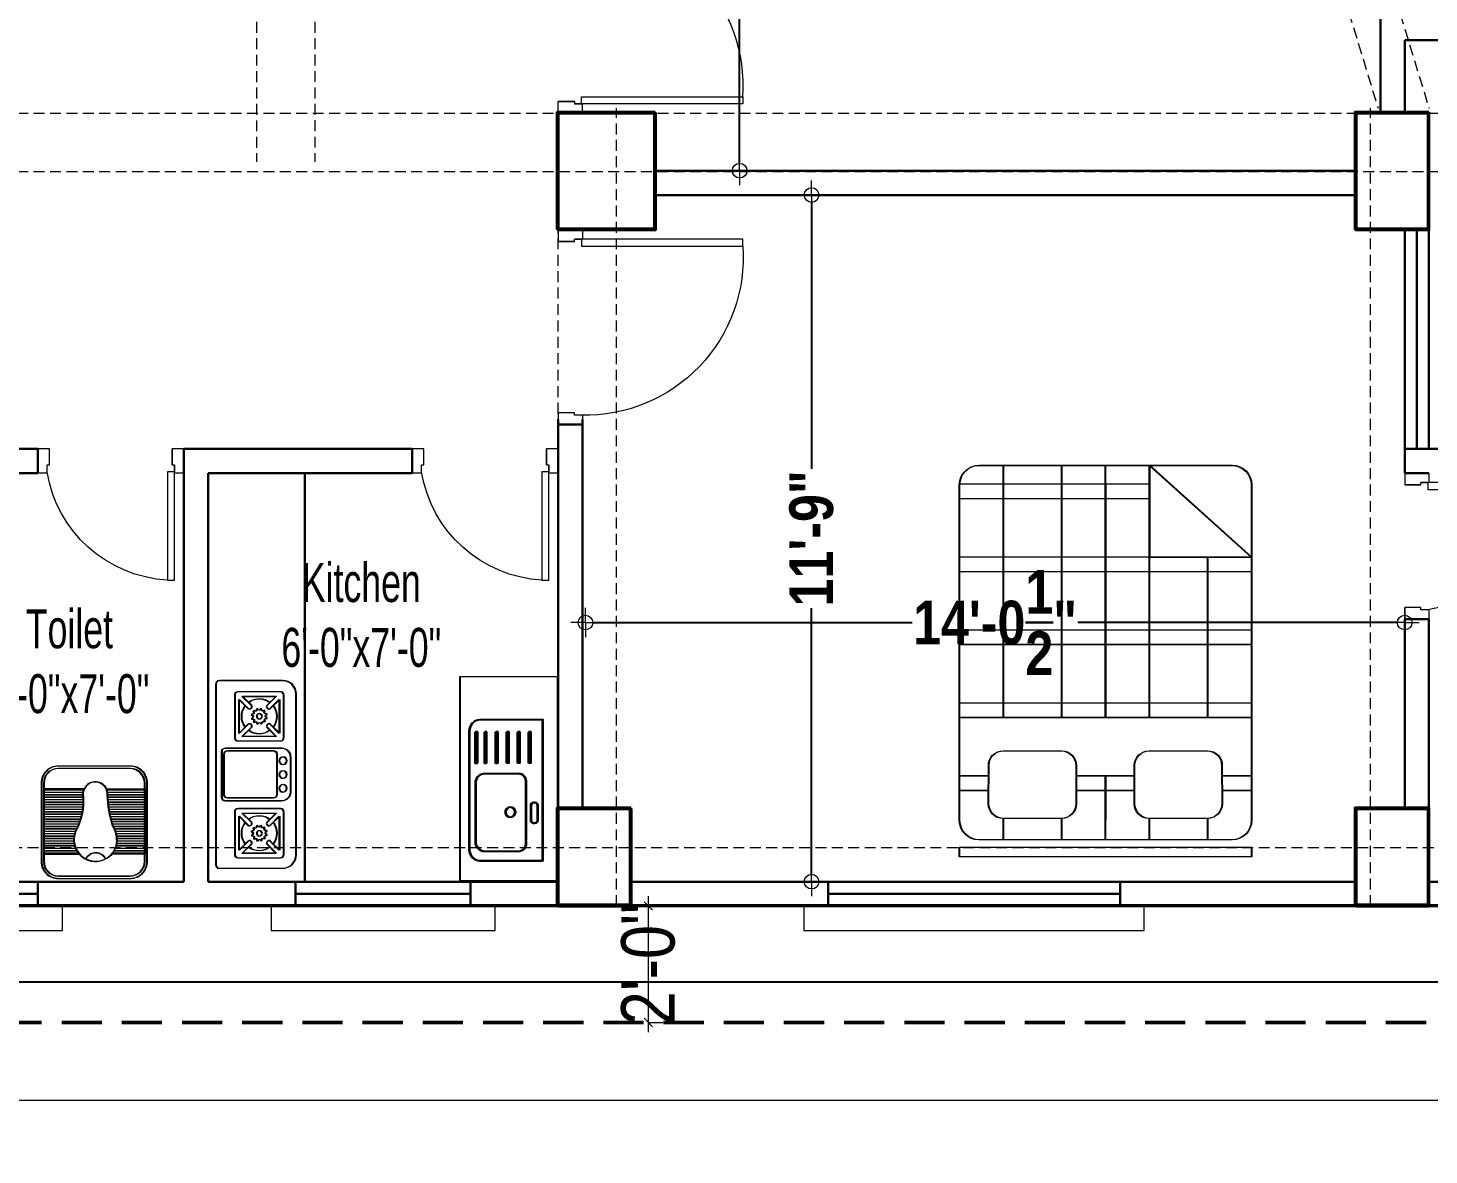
# Model space of a CAD drawing. Header units: inches. Extents: x 64086 to 138972, y -13497 to 16809.
# Drawn here: x 69201.4 to 69489.4, y -4752.9 to -4521.2 of the extents above; entities that cross this region are included whole.
import ezdxf

# ---------------------------------------------------------------- set-up
doc = ezdxf.new("R2010")
doc.units = ezdxf.units.IN
doc.header["$LTSCALE"] = 0.5
doc.header["$MEASUREMENT"] = 0
doc.header["$PDMODE"] = 2
doc.linetypes.add('DASHED', pattern=[0.75, 0.5, -0.25])
doc.layers.get('0').update_dxf_attribs({"lineweight": 13})
for name, color, linetype, lineweight in [('BEAM 2', 87, 'Continuous', 15), ('Boundary', 6, 'DASHED', 50), ('Column', 1, 'Continuous', 40), ('DIM', 5, 'Continuous', 13), ('DOOR', 30, 'Continuous', 20), ('e-tv+tel', 5, 'Continuous', 25), ('eq1', 113, 'Continuous', 25), ('f2', 94, 'Continuous', 25), ('fur', 42, 'Continuous', 15), ('FURNITUER', 45, 'Continuous', 15), ('P-BASIN1', 6, 'Continuous', 15), ('P-COMMODE', 6, 'Continuous', 15), ('railing', 30, 'Continuous', 15), ('Raling', 35, 'Continuous', 20), ('TEXT', 7, 'Continuous', 13), ('Text-2', 7, 'Continuous', 18), ('TEXT-IN', 7, 'Continuous', 15), ('WALL', 7, 'Continuous', 30), ('Wall_20', 253, 'Continuous', 20)]:
    doc.layers.add(name, color=color, linetype=linetype, lineweight=lineweight)
doc.layers.add('FURNITURE', color=157, linetype='Continuous')
doc.styles.add('1', font='ARIALN.TTF')
doc.styles.get("Standard").update_dxf_attribs({"font": 'ARIALNB.TTF'})
doc.styles.add('STYLE1', font='ARIALN.TTF', dxfattribs={"width": 0.8})
doc.dimstyles.new('Column Dim', dxfattribs={"dimtxt": 9, "dimasz": 1.5, "dimexe": 13.25, "dimexo": 11, "dimgap": 1, "dimtad": 0, "dimdec": 1, "dimzin": 0, "dimdsep": 46, "dimlunit": 4, "dimtxsty": 'Standard', "dimblk": 'DIM', "dimcen": 0, "dimse1": 1, "dimse2": 1, "dimclrd": 5, "dimclre": 5, "dimclrt": 7, "dimadec": 0, "dimazin": 0, "dimtfac": 1, "dimtdec": 1, "dimtofl": 0, "dimtmove": 2, "dimatfit": 3, "dimldrblk": 'DIM', "dimfxl": 1, "dimtolj": 1, "dimtzin": 0, "dimarcsym": 0})
doc.dimstyles.new('DIM-1-2', dxfattribs={"dimtxt": 8, "dimasz": 1.75, "dimexe": 3, "dimexo": 2, "dimgap": 3, "dimtad": 0, "dimdec": 0, "dimzin": 3, "dimdsep": 46, "dimlunit": 4, "dimtxsty": '1', "dimblk": 'OBLIQUE', "dimcen": 1, "dimdle": 2, "dimclrd": 256, "dimclre": 256, "dimclrt": 256, "dimadec": 0, "dimazin": 0, "dimtfac": 0.75, "dimtdec": 0, "dimtmove": 1, "dimatfit": 3, "dimldrblk": 'OBLIQUE', "dimfxl": 1, "dimtolj": 1, "dimtzin": 0, "dimlwd": -1, "dimlwe": -1, "dimarcsym": 0})

# ---------------------------------------------------------------- blocks, each defined once
blk = doc.blocks.new('door-3')
at = {"layer": 'railing'}
for p, q in [((98873.42, -21113.88), (98873.42, -21080.69)), ((98873.42, -21080.69), (98874.85, -21080.69)), ((98874.85, -21080.69), (98874.85, -21113.88)), ((98836.75, -21118.64), (98836.75, -21113.64)), ((98838.65, -21113.64), (98836.75, -21113.64)), ((98838.66, -21113.88), (98838.66, -21115.31)), ((98838.66, -21113.88), (98838.66, -21115.31)), ((98874.85, -21113.88), (98873.42, -21113.88)), ((98876.75, -21113.64), (98874.85, -21113.64)), ((98874.85, -21113.88), (98874.85, -21115.31)), ((98874.85, -21115.31), (98874.85, -21113.88)), ((98876.75, -21113.64), (98876.75, -21118.64)), ((98838.66, -21115.31), (98839.13, -21115.31)), ((98839.13, -21115.31), (98839.13, -21118.64)), ((98839.13, -21115.31), (98839.13, -21118.64)), ((98874.37, -21115.31), (98874.37, -21118.64)), ((98874.37, -21118.64), (98874.37, -21115.31)), ((98874.37, -21115.31), (98874.85, -21115.31)), ((98839.13, -21118.64), (98836.75, -21118.64)), ((98876.75, -21118.64), (98874.37, -21118.64))]:
    blk.add_line(p, q, dxfattribs=at)
blk.add_arc((98871.12, -21113.08), 32.47, 85.9343, 181.4162, dxfattribs=at)
blk = doc.blocks.new('toilet d')
at = {"layer": 'railing'}
for p, q in [((98951.72, -21113.88), (98951.72, -21091.64)), ((98951.72, -21091.64), (98953.15, -21091.64)), ((98953.15, -21091.64), (98953.15, -21113.88)), ((98925.06, -21118.64), (98925.06, -21113.64)), ((98927, -21113.64), (98925.06, -21113.64)), ((98926.96, -21113.88), (98926.96, -21115.31)), ((98926.96, -21113.88), (98926.96, -21115.31)), ((98953.15, -21113.88), (98951.72, -21113.88)), ((98955.06, -21113.64), (98953.15, -21113.64)), ((98953.15, -21113.88), (98953.15, -21115.31)), ((98953.15, -21115.31), (98953.15, -21113.88)), ((98955.06, -21113.64), (98955.06, -21118.64)), ((98926.96, -21115.31), (98927.44, -21115.31)), ((98927.44, -21115.31), (98927.44, -21118.64)), ((98927.44, -21115.31), (98927.44, -21118.64)), ((98952.68, -21115.31), (98952.68, -21118.64)), ((98952.68, -21118.64), (98952.68, -21115.31)), ((98952.68, -21115.31), (98953.15, -21115.31)), ((98927.44, -21118.64), (98925.06, -21118.64)), ((98955.06, -21118.64), (98952.68, -21118.64))]:
    blk.add_line(p, q, dxfattribs=at)
blk.add_arc((98953.17, -21118.15), 26.55, 93.112, 170.7406, dxfattribs=at)
blk = doc.blocks.new('_Oblique')
at = {"color": 0, "linetype": 'ByBlock', "lineweight": -2}
blk.add_line((-0.5, -0.5), (0.5, 0.5), dxfattribs=at)
blk = doc.blocks.new('*D495')
at = {"layer": 'Defpoints', "color": 0, "lineweight": 30, "ltscale": 3, "transparency": 16777216}
for p in [(68330.44, -4725.71), (69674.44, -4725.62), (69674.44, -4762.21)]:
    blk.add_point(p, dxfattribs=at)
at = {"layer": 'TEXT', "ltscale": 3, "transparency": 16777216}
for p, q in [((68330.44, -4760.3), (68330.45, -4765.3)), ((69674.44, -4760.21), (69674.45, -4765.21)), ((68328.44, -4762.3), (68980.86, -4762.26)), ((69676.44, -4762.21), (69024.03, -4762.25))]:
    blk.add_line(p, q, dxfattribs=at)
at = {"layer": 'TEXT', "ltscale": 3, "transparency": 16777216, "xscale": 1.75, "yscale": 1.75, "zscale": 1.75}
for p, rotation in [((68330.44, -4762.3), 180.0039345522628), ((69674.44, -4762.21), 0.003934552262808667)]:
    blk.add_blockref('_Oblique', p, dxfattribs=dict(at, rotation=rotation))
at = {"layer": 'TEXT', "ltscale": 3, "transparency": 16777216, "insert": (69002.44, -4762.26), "char_height": 11, "attachment_point": 5, "rotation": 0.0039, "style": '1'}
blk.add_mtext('\\A1;112\'-0"', dxfattribs=at)
blk = doc.blocks.new('*D497')
at = {"layer": 'Defpoints', "color": 0, "lineweight": 30, "ltscale": 3, "transparency": 16777216}
for p in [(69328.92, -4701.71), (69328.92, -4725.64), (69328.92, -4725.64)]:
    blk.add_point(p, dxfattribs=at)
at = {"layer": 'TEXT', "ltscale": 3, "transparency": 16777216}
for p, q in [((69328.92, -4699.71), (69328.92, -4727.64)), ((69328.92, -4701.71), (69331.92, -4701.71)), ((69328.92, -4725.64), (69331.92, -4725.64))]:
    blk.add_line(p, q, dxfattribs=at)
at = {"layer": 'TEXT', "ltscale": 3, "transparency": 16777216, "xscale": 1.75, "yscale": 1.75, "zscale": 1.75}
for p, rotation in [((69328.92, -4701.71), 90), ((69328.92, -4725.64), 270)]:
    blk.add_blockref('_Oblique', p, dxfattribs=dict(at, rotation=rotation))
at = {"layer": 'TEXT', "ltscale": 3, "transparency": 16777216, "insert": (69328.92, -4713.68), "char_height": 11, "attachment_point": 5, "rotation": 90, "style": '1'}
blk.add_mtext('\\A1;2\'-0"', dxfattribs=at)
blk = doc.blocks.new('*D498')
at = {"layer": 'Defpoints', "color": 0, "lineweight": 30, "ltscale": 3, "transparency": 16777216}
for p in [(69542.42, -4701.71), (68355.42, -4708.71), (69542.42, -4741.71)]:
    blk.add_point(p, dxfattribs=at)
at = {"layer": 'TEXT', "ltscale": 3, "transparency": 16777216}
for p, q in [((68355.42, -4739.71), (68355.42, -4744.71)), ((69542.42, -4739.71), (69542.42, -4744.71)), ((68353.42, -4741.71), (68926.91, -4741.71)), ((69544.42, -4741.71), (68970.93, -4741.71))]:
    blk.add_line(p, q, dxfattribs=at)
at = {"layer": 'TEXT', "ltscale": 3, "transparency": 16777216, "xscale": 1.75, "yscale": 1.75, "zscale": 1.75, "rotation": 180}
blk.add_blockref('_Oblique', (68355.42, -4741.71), dxfattribs=at)
at = {"layer": 'TEXT', "ltscale": 3, "transparency": 16777216, "xscale": 1.75, "yscale": 1.75, "zscale": 1.75}
blk.add_blockref('_Oblique', (69542.42, -4741.71), dxfattribs=at)
at = {"layer": 'TEXT', "ltscale": 3, "transparency": 16777216, "insert": (68948.92, -4741.71), "char_height": 11, "attachment_point": 5, "style": '1'}
blk.add_mtext('\\A1;98\'-11"', dxfattribs=at)
blk = doc.blocks.new('DIM')
at = {"layer": 'DIM'}
for q in [(0, 2), (-2, 0), (0, -2), (2, 0)]:
    blk.add_line((0, 0), q, dxfattribs=at)
blk.add_circle((0, 0), 1, dxfattribs=at)
blk = doc.blocks.new('*D502')
at = {"layer": 'Defpoints', "color": 0, "lineweight": 30, "ltscale": 15, "transparency": 16777216}
for p in [(68355.42, -4701.71), (69542.42, -4701.71), (68355.42, -4717.39)]:
    blk.add_point(p, dxfattribs=at)
at = {"layer": 'TEXT-IN', "color": 5, "lineweight": -2, "ltscale": 15, "transparency": 16777216}
for p, q in [((68356.92, -4717.39), (68931.48, -4717.39)), ((69540.92, -4717.39), (68966.35, -4717.39))]:
    blk.add_line(p, q, dxfattribs=at)
at = {"layer": 'TEXT-IN', "color": 5, "lineweight": -2, "ltscale": 15, "transparency": 16777216, "xscale": 1.5, "yscale": 1.5, "zscale": 1.5}
for p, rotation in [((68355.42, -4717.39), 180.0000125812999), ((69542.42, -4717.39), 1.258129992187662e-05)]:
    blk.add_blockref('DIM', p, dxfattribs=dict(at, rotation=rotation))
at = {"layer": 'TEXT-IN', "color": 7, "ltscale": 15, "transparency": 16777216, "insert": (68948.92, -4717.39), "char_height": 9, "attachment_point": 5, "rotation": 0}
blk.add_mtext('\\A1;98\'-11"', dxfattribs=at)
blk = doc.blocks.new('lilklkl')
at = {"color": 23}
for p, q in [((19201.27, -4998.29), (19141.27, -4998.29)), ((19141.27, -4998.29), (19141.27, -5000.29)), ((19201.27, -5000.29), (19201.27, -4998.29)), ((19141.27, -5000.29), (19201.27, -5000.29)), ((19167.27, -5001.79), (19145.27, -5001.79)), ((19197.27, -5001.79), (19162.27, -5001.79)), ((19171.27, -5001.79), (19171.27, -5014.9)), ((19141.27, -5005.79), (19141.27, -5074.79)), ((19171.27, -5014.9), (19171.27, -5005.79)), ((19201.27, -5074.79), (19201.27, -5005.79)), ((19171.27, -5074.79), (19171.27, -5026.9)), ((19171.27, -5026.9), (19171.27, -5078.79)), ((19145.27, -5078.79), (19175.27, -5078.79)), ((19175.27, -5078.79), (19197.27, -5078.79))]:
    blk.add_line(p, q, dxfattribs=at)
at = {"color": 33}
for p, q in [((19150.27, -5001.79), (19150.27, -5006.19)), ((19162.27, -5001.79), (19162.27, -5006.19)), ((19180.27, -5001.79), (19180.27, -5006.19)), ((19192.27, -5001.79), (19192.27, -5006.19)), ((19147.23, -5011.9), (19141.27, -5011.9)), ((19171.27, -5011.9), (19165.21, -5011.9)), ((19177.23, -5011.9), (19171.27, -5011.9)), ((19201.27, -5011.9), (19195.21, -5011.9)), ((19147.24, -5014.9), (19141.27, -5014.9)), ((19171.27, -5014.9), (19165.2, -5014.9)), ((19177.24, -5014.9), (19171.27, -5014.9)), ((19201.27, -5014.9), (19195.2, -5014.9)), ((19171.27, -5026.9), (19141.27, -5026.9)), ((19150.27, -5026.9), (19150.27, -5078.79)), ((19162.27, -5026.9), (19162.27, -5078.79)), ((19201.27, -5026.9), (19171.27, -5026.9)), ((19180.27, -5026.9), (19180.27, -5078.79)), ((19192.27, -5026.9), (19192.27, -5059.9)), ((19171.27, -5029.9), (19141.27, -5029.9)), ((19201.27, -5029.9), (19171.27, -5029.9)), ((19171.27, -5041.9), (19141.27, -5041.9)), ((19201.27, -5041.9), (19171.27, -5041.9)), ((19171.27, -5044.9), (19141.27, -5044.9)), ((19201.27, -5044.9), (19171.27, -5044.9)), ((19171.27, -5056.9), (19141.27, -5056.9)), ((19201.27, -5056.9), (19171.27, -5056.9)), ((19171.27, -5059.9), (19141.27, -5059.9)), ((19201.27, -5059.9), (19171.27, -5059.9)), ((19171.27, -5071.9), (19141.27, -5071.9)), ((19180.27, -5071.9), (19171.27, -5071.9)), ((19171.27, -5074.9), (19141.27, -5074.9)), ((19180.27, -5074.9), (19171.27, -5074.9))]:
    blk.add_line(p, q, dxfattribs=at)
at = {"color": 40}
for p, q in [((19162.21, -5006.19), (19150.23, -5006.19)), ((19192.21, -5006.19), (19180.23, -5006.19)), ((19147.23, -5009.2), (19147.24, -5017.1)), ((19165.2, -5017.09), (19165.21, -5009.2)), ((19177.23, -5009.2), (19177.24, -5017.1)), ((19195.2, -5017.09), (19195.21, -5009.2)), ((19150.24, -5020.09), (19162.2, -5020.09)), ((19180.24, -5020.09), (19192.2, -5020.09))]:
    blk.add_line(p, q, dxfattribs=at)
at = {"color": 23}
for centre, start, end in [((19145.27, -5005.79), 90, 180), ((19197.27, -5005.79), 0, 90), ((19145.27, -5074.79), 180, 270), ((19197.27, -5074.79), 270, 0)]:
    blk.add_arc(centre, 4, start, end, dxfattribs=at)
at = {"color": 40}
for centre, start, end in [((19150.23, -5009.19), 90, 180.1414), ((19162.21, -5009.19), 359.8975, 90), ((19180.23, -5009.19), 90, 180.1414), ((19192.21, -5009.19), 359.8975, 90), ((19150.24, -5017.09), 180.1414, 270), ((19162.2, -5017.09), 270, 359.8975), ((19180.24, -5017.09), 180.1414, 270), ((19192.2, -5017.09), 270, 359.8975)]:
    blk.add_arc(centre, 3, start, end, dxfattribs=at)
at = {"layer": 'DOOR'}
for p, q in [((19201.27, -5059.9), (19180.27, -5078.79)), ((19180.27, -5078.79), (19180.27, -5059.9)), ((19180.27, -5059.9), (19201.27, -5059.9))]:
    blk.add_line(p, q, dxfattribs=at)
blk = doc.blocks.new('A$C32C23EB6')
at = {"layer": 'fur'}
blk.add_blockref('lilklkl', (-19141.27, 5078.79), dxfattribs=at)
blk = doc.blocks.new('RFG')
at = {"layer": 'eq1'}
for p, q in [((58975.63, -1234.82), (58975.16, -1234.82)), ((58978, -1234.82), (58977.52, -1234.82)), ((58980.84, -1234.82), (58980.36, -1234.82)), ((58983.67, -1234.82), (58983.2, -1234.82)), ((58986.51, -1234.82), (58986.04, -1234.82)), ((58989.35, -1234.82), (58988.88, -1234.82)), ((58975.63, -1242.84), (58975.16, -1242.84)), ((58978, -1242.84), (58977.52, -1242.84)), ((58980.84, -1242.84), (58980.36, -1242.84)), ((58983.67, -1242.84), (58983.2, -1242.84)), ((58986.51, -1242.84), (58986.04, -1242.84)), ((58989.35, -1242.84), (58988.88, -1242.84))]:
    blk.add_line(p, q, dxfattribs=at)
for points in [[(58976.37, -1209.78), (58992.47, -1209.78), (58992.45, -1245.97), (58976.37, -1245.97, -0.414214), (58973.53, -1243.14), (58973.53, -1212.62, -0.414214)], [(58988.15, -1221.65), (58988.15, -1230.22, -0.414214), (58986.26, -1232.11), (58977.49, -1232.11, -0.414214), (58975.12, -1229.74), (58975.12, -1214.61, -0.414214), (58977.49, -1212.24), (58986.26, -1212.24, -0.414214), (58988.15, -1214.13)], [(58990.06, -1219.46), (58990.42, -1219.46, -0.414214), (58991.13, -1220.17), (58991.13, -1223.99, -0.414214), (58990.42, -1224.7), (58990.06, -1224.7, -0.414214), (58989.35, -1223.99), (58989.35, -1220.17, -0.414214)]]:
    blk.add_lwpolyline(points, format="xyb", close=True, dxfattribs=at)
for points in [[(58975.16, -1234.82), (58975.16, -1242.84)], [(58975.63, -1234.82), (58975.63, -1242.84)], [(58977.52, -1234.82), (58977.52, -1242.84)], [(58978, -1234.82), (58978, -1242.84)], [(58980.36, -1234.82), (58980.36, -1242.84)], [(58980.84, -1234.82), (58980.84, -1242.84)], [(58983.2, -1234.82), (58983.2, -1242.84)], [(58983.67, -1234.82), (58983.67, -1242.84)], [(58986.04, -1234.82), (58986.04, -1242.84)], [(58986.51, -1234.82), (58986.51, -1242.84)], [(58988.88, -1234.82), (58988.88, -1242.84)], [(58989.35, -1234.82), (58989.35, -1242.84)]]:
    blk.add_lwpolyline(points, dxfattribs=at)
blk.add_circle((58984.09, -1222.25), 1.28, dxfattribs=at)
blk = doc.blocks.new('A$C31E24FA5')
at = {"layer": 'fur'}
for p, q in [((0.5, 17.93), (7.16, 17.93)), ((0.5, 17.43), (6.8, 17.43)), ((14.06, 17.93), (21.26, 17.93)), ((14.42, 17.43), (21.26, 17.43)), ((0.5, 16.93), (6.54, 16.93)), ((0.5, 16.43), (6.35, 16.43)), ((0.5, 15.93), (6.23, 15.93)), ((0.5, 15.43), (6.2, 15.43)), ((0.5, 14.93), (6.21, 14.93)), ((0.5, 14.43), (6.27, 14.43)), ((14.68, 16.93), (21.26, 16.93)), ((14.87, 16.43), (21.26, 16.43)), ((14.99, 15.93), (21.26, 15.93)), ((15.02, 14.43), (21.26, 14.43)), ((15.06, 15.43), (21.26, 15.43)), ((15.06, 14.93), (21.26, 14.93)), ((0.5, 13.93), (6.37, 13.93)), ((0.5, 13.43), (6.52, 13.43)), ((0.5, 12.93), (6.71, 12.93)), ((0.5, 12.43), (6.97, 12.43)), ((0.5, 11.93), (7.17, 11.93)), ((14.06, 11.93), (21.26, 11.93)), ((14.27, 12.43), (21.26, 12.43)), ((14.5, 12.93), (21.26, 12.93)), ((14.74, 13.43), (21.26, 13.43)), ((14.91, 13.93), (21.26, 13.93)), ((0.5, 11.43), (7.32, 11.43)), ((0.5, 10.93), (7.45, 10.93)), ((0.5, 10.43), (7.57, 10.43)), ((0.5, 9.93), (7.68, 9.93)), ((0.5, 9.43), (7.78, 9.43)), ((0.5, 8.93), (7.87, 8.93)), ((13.27, 8.93), (21.26, 8.93)), ((13.35, 9.43), (21.26, 9.43)), ((13.45, 9.93), (21.26, 9.93)), ((13.57, 10.43), (21.26, 10.43)), ((13.71, 10.93), (21.26, 10.93)), ((13.87, 11.43), (21.26, 11.43)), ((0.5, 8.43), (7.94, 8.43)), ((0.5, 7.93), (8, 7.93)), ((0.5, 7.43), (8.06, 7.43)), ((0.5, 6.93), (8.1, 6.93)), ((0.5, 6.43), (8.12, 6.43)), ((0.5, 5.93), (8.14, 5.93)), ((13.13, 6.93), (21.26, 6.93)), ((13.14, 7.43), (21.26, 7.43)), ((13.15, 6.43), (21.26, 6.43)), ((13.16, 7.93), (21.26, 7.93)), ((13.21, 8.43), (21.26, 8.43)), ((13.21, 5.93), (21.26, 5.93)), ((0.5, 5.43), (8.16, 5.43)), ((0.5, 4.93), (8.29, 4.93)), ((13.06, 4.93), (21.26, 4.93)), ((13.18, 5.43), (21.26, 5.43))]:
    blk.add_line(p, q, dxfattribs=at)
for points in [[(3.5, 0), (18.26, 0, 0.414214), (21.76, 3.5), (21.76, 19.59, 0.414214), (18.26, 23.09), (3.5, 23.09, 0.414214), (0, 19.59), (0, 3.5, 0.414214)], [(3.5, 0.5), (18.26, 0.5, 0.414214), (21.26, 3.5), (21.26, 19.59, 0.414214), (18.26, 22.59), (3.5, 22.59, 0.414214), (0.5, 19.59), (0.5, 3.5, 0.414214)], [(14.5, 12.93, 1.187601), (6.22, 15.87, 0.159476), (7.07, 12.25, -0.071892), (8.14, 5.92, 1.143323), (13.15, 6.33, -0.127468)]]:
    blk.add_lwpolyline(points, format="xyb", close=True, dxfattribs=at)
for points in [[(8.4, 4.67), (0.5, 4.67), (0.5, 18.07), (7.27, 18.07)], [(12.95, 4.67), (21.26, 4.67), (21.26, 18.07), (13.95, 18.07)]]:
    blk.add_lwpolyline(points, dxfattribs=at)
blk.add_arc((10.58, 20.16), 2.31, 208.2976, 332.3555, dxfattribs=at)
blk = doc.blocks.new('BURNER')
at = {"layer": 'fur'}
for points in [[(-21, -15), (-21, -0.75, -0.414214), (-20.25, 0), (20.25, 0, -0.414214), (21, -0.75), (21, -15, -0.414214), (18, -18), (-18, -18, -0.414214)], [(-5.9, -2.13), (-5.9, -14.72, 0.414214), (-3.9, -16.72), (3.94, -16.72, 0.414214), (5.94, -14.72), (5.94, -2.13, 0.414214), (5.19, -1.38), (-5.15, -1.38, 0.414214)], [(-5.32, -2.63), (-5.32, -12.88, 0.414214), (-4.57, -13.63), (4.53, -13.63, 0.414214), (5.28, -12.88), (5.28, -2.63, 0.414214), (4.53, -1.88), (-4.57, -1.88, 0.414214)], [(-18.5, -14.47), (-18.5, -4.97, -0.414214), (-17.75, -4.22), (-8.25, -4.22, -0.414214), (-7.5, -4.97), (-7.5, -14.47, -0.414214), (-8.25, -15.22), (-17.75, -15.22, -0.414214)], [(-17.5, -5.93), (-17.5, -13.51), (-15.47, -11.48, -0.414214), (-14.91, -11.48), (-14.76, -11.62, -0.414214), (-14.76, -12.19), (-16.79, -14.22), (-9.21, -14.22), (-11.24, -12.19, -0.414214), (-11.24, -11.62), (-11.1, -11.48, -0.414214), (-10.53, -11.48), (-8.5, -13.51), (-8.5, -5.93), (-10.53, -7.96, -0.414214), (-11.1, -7.96), (-11.24, -7.81, -0.414214), (-11.24, -7.25), (-9.21, -5.22), (-16.79, -5.22), (-14.76, -7.25, -0.414214), (-14.76, -7.81), (-14.91, -7.96, -0.414214), (-15.47, -7.96)], [(7.67, -14.47), (7.67, -4.97, -0.414214), (8.42, -4.22), (17.92, -4.22, -0.414214), (18.67, -4.97), (18.67, -14.47, -0.414214), (17.92, -15.22), (8.42, -15.22, -0.414214)], [(8.67, -5.93), (8.67, -13.51), (10.7, -11.48, -0.414214), (11.26, -11.48), (11.4, -11.62, -0.414214), (11.4, -12.19), (9.37, -14.22), (16.96, -14.22), (14.93, -12.19, -0.414214), (14.93, -11.62), (15.07, -11.48, -0.414214), (15.64, -11.48), (17.67, -13.51), (17.67, -5.93), (15.64, -7.96, -0.414214), (15.07, -7.96), (14.93, -7.81, -0.414214), (14.93, -7.25), (16.96, -5.22), (9.37, -5.22), (11.4, -7.25, -0.414214), (11.4, -7.81), (11.26, -7.96, -0.414214), (10.7, -7.96)], [(-13.5, -8.05, -0.029973), (-13.29, -8, 0.921201), (-12.6, -8.03, -0.029973), (-12.4, -8.09, 0.921201), (-11.8, -8.46, -0.029973), (-11.66, -8.61, 0.921201), (-11.33, -9.22, -0.029973), (-11.29, -9.43, 0.921201), (-11.31, -10.12, -0.029973), (-11.37, -10.32, 0.921201), (-11.74, -10.91, -0.029973), (-11.89, -11.06, 0.921201), (-12.51, -11.39, -0.029973), (-12.71, -11.43, 0.921201), (-13.4, -11.41, -0.029973), (-13.6, -11.35, 0.921201), (-14.2, -10.98, -0.029973), (-14.34, -10.83, 0.921201), (-14.67, -10.21, -0.029973), (-14.71, -10.01, 0.921201), (-14.69, -9.31, -0.029973), (-14.63, -9.11, 0.921201), (-14.26, -8.52, -0.029973), (-14.11, -8.38, 0.921201)], [(12.67, -8.05, -0.029973), (12.87, -8, 0.921201), (13.57, -8.03, -0.029973), (13.77, -8.09, 0.921201), (14.36, -8.46, -0.029973), (14.51, -8.61, 0.921201), (14.83, -9.22, -0.029973), (14.88, -9.43, 0.921201), (14.86, -10.12, -0.029973), (14.8, -10.32, 0.921201), (14.43, -10.91, -0.029973), (14.28, -11.06, 0.921201), (13.66, -11.39, -0.029973), (13.46, -11.43, 0.921201), (12.76, -11.41, -0.029973), (12.56, -11.35, 0.921201), (11.97, -10.98, -0.029973), (11.83, -10.83, 0.921201), (11.5, -10.21, -0.029973), (11.45, -10.01, 0.921201), (11.48, -9.31, -0.029973), (11.54, -9.11, 0.921201), (11.91, -8.52, -0.029973), (12.06, -8.38, 0.921201)]]:
    blk.add_lwpolyline(points, format="xyb", close=True, dxfattribs=at)
for centre, radius in [((-13.01, -9.75), 0.597), ((13.19, -9.75), 0.597), ((-3.07, -15.05), 0.834), ((0.02, -15.05), 0.834), ((3.11, -15.05), 0.834)]:
    blk.add_circle(centre, radius, dxfattribs=at)
for centre, start, end in [((-13, -9.72), 52.3105, 127.6895), ((13.17, -9.72), 52.3105, 127.6895), ((-13, -9.72), 142.3105, 217.6895), ((-13, -9.72), 322.3105, 37.6895), ((13.17, -9.72), 142.3105, 217.6895), ((13.17, -9.72), 322.3105, 37.6895), ((-13, -9.72), 232.3105, 307.6895), ((13.17, -9.72), 232.3105, 307.6895)]:
    blk.add_arc(centre, 3.93, start, end, dxfattribs=at)
blk = doc.blocks.new('*D533')
at = {"layer": 'Defpoints', "color": 0, "lineweight": 30, "ltscale": 15, "transparency": 16777216}
for p in [(69484.42, -4643.44), (69316, -4649.88), (69484.42, -4649.88)]:
    blk.add_point(p, dxfattribs=at)
at = {"layer": 'FURNITUER', "color": 5, "lineweight": -2, "ltscale": 15, "transparency": 16777216}
for p, q in [((69317.5, -4643.44), (69383.15, -4643.44)), ((69482.92, -4643.44), (69417.26, -4643.44))]:
    blk.add_line(p, q, dxfattribs=at)
at = {"layer": 'FURNITUER', "color": 5, "lineweight": -2, "ltscale": 15, "transparency": 16777216, "xscale": 1.5, "yscale": 1.5, "zscale": 1.5, "rotation": 180}
blk.add_blockref('DIM', (69316, -4643.44), dxfattribs=at)
at = {"layer": 'FURNITUER', "color": 5, "lineweight": -2, "ltscale": 15, "transparency": 16777216, "xscale": 1.5, "yscale": 1.5, "zscale": 1.5}
blk.add_blockref('DIM', (69484.42, -4643.44), dxfattribs=at)
at = {"layer": 'FURNITUER', "color": 7, "lineweight": 30, "ltscale": 15, "transparency": 16777216, "insert": (69400.21, -4643.44), "char_height": 9, "attachment_point": 5}
blk.add_mtext('\\A1;14\'-0{\\H1x;\\S1/2;}"', dxfattribs=at)
blk = doc.blocks.new('*D534')
at = {"layer": 'Defpoints', "color": 0, "lineweight": 30, "ltscale": 15, "transparency": 16777216}
for p in [(69341.43, -4427.34), (69341.43, -4550.54), (69347.7, -4550.54)]:
    blk.add_point(p, dxfattribs=at)
at = {"layer": 'FURNITUER', "color": 5, "lineweight": -2, "ltscale": 15, "transparency": 16777216}
for p, q in [((69347.7, -4428.84), (69347.7, -4474.62)), ((69347.7, -4549.04), (69347.7, -4503.26))]:
    blk.add_line(p, q, dxfattribs=at)
at = {"layer": 'FURNITUER', "color": 5, "lineweight": -2, "ltscale": 15, "transparency": 16777216, "xscale": 1.5, "yscale": 1.5, "zscale": 1.5}
for p, rotation in [((69347.7, -4427.34), 90), ((69347.7, -4550.54), 270)]:
    blk.add_blockref('DIM', p, dxfattribs=dict(at, rotation=rotation))
at = {"layer": 'FURNITUER', "color": 7, "lineweight": 30, "ltscale": 15, "transparency": 16777216, "insert": (69347.7, -4488.94), "char_height": 9, "attachment_point": 5, "rotation": 90}
blk.add_mtext('\\A1;10\'-3"', dxfattribs=at)
blk = doc.blocks.new('*D535')
at = {"layer": 'Defpoints', "color": 0, "lineweight": 30, "ltscale": 15, "transparency": 16777216}
for p in [(69362.48, -4555.54), (69362.48, -4696.71), (69362.48, -4696.71)]:
    blk.add_point(p, dxfattribs=at)
at = {"layer": 'FURNITUER', "color": 5, "lineweight": -2, "ltscale": 15, "transparency": 16777216}
for p, q in [((69362.48, -4557.04), (69362.48, -4611.8)), ((69362.48, -4695.21), (69362.48, -4640.45))]:
    blk.add_line(p, q, dxfattribs=at)
at = {"layer": 'FURNITUER', "color": 5, "lineweight": -2, "ltscale": 15, "transparency": 16777216, "xscale": 1.5, "yscale": 1.5, "zscale": 1.5}
for p, rotation in [((69362.48, -4555.54), 90), ((69362.48, -4696.71), 270)]:
    blk.add_blockref('DIM', p, dxfattribs=dict(at, rotation=rotation))
at = {"layer": 'FURNITUER', "color": 7, "lineweight": 30, "ltscale": 15, "transparency": 16777216, "insert": (69362.48, -4626.12), "char_height": 9, "attachment_point": 5, "rotation": 90}
blk.add_mtext('\\A1;11\'-9"', dxfattribs=at)

msp = doc.modelspace()

# ---------------------------------------------------------------- linework, layer by layer
at = {"layer": 'BEAM 2', "linetype": 'DASHED', "ltscale": 9}
for p, q in [((69248.39, -4175.69), (69248.39, -4548.7)), ((69260.39, -4175.68), (69260.39, -4548.7)), ((69421.42, -4314.83), (69489.42, -4537.7)), ((69411.85, -4317.75), (69478.96, -4537.7)), ((68355.42, -4538.7), (69530.42, -4538.7)), ((69310.39, -4701.7), (69310.39, -4537.7)), ((69322.39, -4701.7), (69322.39, -4537.7)), ((69477.42, -4701.7), (69477.42, -4537.7)), ((68355.42, -4550.7), (69530.42, -4550.7)), ((68968.41, -4689.7), (69536.42, -4689.7)), ((68968.41, -4701.7), (69536.42, -4701.7))]:
    msp.add_line(p, q, dxfattribs=at)
at = {"layer": 'Boundary', "color": 1, "ltscale": 33}
msp.add_lwpolyline([(69530.85, -4120.63), (69674.44, -4725.62), (68330.44, -4725.71), (68330.85, -4121.71), (69530.85, -4120.63)], dxfattribs=at)
at = {"layer": 'Column'}
for points in [[(69330.39, -4538.71), (69310.39, -4538.71), (69310.39, -4562.71), (69330.39, -4562.71)], [(69330.39, -4538.71), (69310.39, -4538.71), (69310.39, -4562.71), (69330.39, -4562.71)], [(69489.42, -4538.71), (69474.42, -4538.71), (69474.42, -4562.71), (69489.42, -4562.71)], [(69489.42, -4538.71), (69474.42, -4538.71), (69474.42, -4562.71), (69489.42, -4562.71)], [(69325.39, -4681.71), (69310.39, -4681.71), (69310.39, -4701.71), (69325.39, -4701.71)], [(69325.39, -4681.71), (69310.39, -4681.71), (69310.39, -4701.71), (69325.39, -4701.71)], [(69325.39, -4681.71), (69310.39, -4681.71), (69310.39, -4701.71), (69325.39, -4701.71)], [(69489.42, -4681.71), (69474.42, -4681.71), (69474.42, -4701.71), (69489.42, -4701.71)], [(69489.42, -4681.71), (69474.42, -4681.71), (69474.42, -4701.71), (69489.42, -4701.71)], [(69489.42, -4681.71), (69474.42, -4681.71), (69474.42, -4701.71), (69489.42, -4701.71)]]:
    msp.add_lwpolyline(points, close=True, dxfattribs=at)
at = {"layer": 'e-tv+tel', "lineweight": 30}
for p, q in [((69489.42, -4541.21), (69489.42, -4607.71)), ((69484.42, -4562.71), (69484.42, -4607.71)), ((69486.92, -4562.71), (69486.92, -4607.71)), ((69292.4, -4696.71), (69256.4, -4696.71)), ((69365.91, -4696.71), (69425.91, -4696.71)), ((69185.41, -4699.21), (69203.41, -4699.21)), ((69292.4, -4699.21), (69256.4, -4699.21)), ((69365.91, -4699.21), (69425.91, -4699.21)), ((69292.4, -4701.71), (69256.4, -4701.71)), ((69365.91, -4701.71), (69425.91, -4701.71))]:
    msp.add_line(p, q, dxfattribs=at)
msp.add_lwpolyline([(69185.41, -4701.71), (69185.41, -4696.71), (69203.41, -4696.71), (69203.41, -4701.71)], close=True, dxfattribs=at)
at = {"layer": 'FURNITUER', "lineweight": 30, "ltscale": 15}
msp.add_lwpolyline([(69053.23, -4472.89), (69053.23, -4408.23), (69250.69, -4408.23), (69250.69, -4424.73), (69457.22, -4424.73), (69457.22, -4422.17), (69508.39, -4422.17), (69520.43, -4518.52), (69525.23, -4518.54), (69522.16, -4607.33), (69542.22, -4607.54), (69542.22, -4701.54), (68980.2, -4701.54), (68980, -4677.54), (68978.2, -4677.54), (68978.2, -4627.54), (69050.2, -4627.54), (69050.2, -4538.53), (69050.21, -4472.89), (69053.23, -4472.89)], dxfattribs=at)
at = {"layer": 'P-BASIN1', "lineweight": 40}
for points in [[(69330.19, -4538.54), (69310.19, -4538.54), (69310.19, -4562.54), (69330.19, -4562.54)], [(69330.33, -4538.5), (69310.33, -4538.5), (69310.33, -4562.5), (69330.33, -4562.5)], [(69489.22, -4538.54), (69474.22, -4538.54), (69474.22, -4562.54), (69489.22, -4562.54)], [(69489.36, -4538.5), (69474.36, -4538.5), (69474.36, -4562.5), (69489.36, -4562.5)], [(69325.19, -4681.54), (69310.19, -4681.54), (69310.19, -4701.54), (69325.19, -4701.54)], [(69325.33, -4681.5), (69310.33, -4681.5), (69310.33, -4701.5), (69325.33, -4701.5)], [(69489.22, -4681.54), (69474.22, -4681.54), (69474.22, -4701.54), (69489.22, -4701.54)], [(69489.36, -4681.5), (69474.36, -4681.5), (69474.36, -4701.5), (69489.36, -4701.5)]]:
    msp.add_lwpolyline(points, close=True, dxfattribs=at)
at = {"layer": 'Raling'}
for p, q in [((69258.2, -4612.54), (69258.2, -4696.54)), ((69258.35, -4612.5), (69258.35, -4696.5))]:
    msp.add_line(p, q, dxfattribs=at)
for points in [[(69310.19, -4654.54), (69310.19, -4696.54), (69290.19, -4696.54), (69290.19, -4654.54), (69310.19, -4654.54)], [(69310.33, -4654.5), (69310.33, -4696.5), (69290.33, -4696.5), (69290.33, -4654.5), (69310.33, -4654.5)]]:
    msp.add_lwpolyline(points, dxfattribs=at)
at = {"layer": 'WALL', "color": 0, "ltscale": 3}
for p, q in [((69479.42, -4518.71), (69479.42, -4538.71)), ((69484.42, -4523.71), (69525.62, -4523.71)), ((69484.42, -4523.71), (69484.42, -4538.71)), ((69330.19, -4550.54), (69474.22, -4550.54)), ((69330.19, -4555.54), (69474.22, -4555.54)), ((69310.39, -4601.71), (69310.39, -4681.71)), ((69315.39, -4601.71), (69315.39, -4681.71)), ((69185.41, -4607.71), (69203.41, -4607.71)), ((69203.41, -4612.71), (69203.41, -4607.71)), ((69233.41, -4696.71), (69233.41, -4607.71)), ((69233.41, -4607.71), (69238.41, -4607.71)), ((69233.41, -4612.71), (69233.41, -4607.71)), ((69280.39, -4607.71), (69238.41, -4607.71)), ((69280.39, -4612.71), (69280.39, -4607.71)), ((69484.42, -4607.71), (69542.42, -4607.71)), ((69484.42, -4607.71), (69484.42, -4612.71)), ((69489.42, -4607.71), (69484.42, -4607.71)), ((69185.41, -4612.71), (69203.41, -4612.71)), ((69238.41, -4696.71), (69238.41, -4612.71)), ((69280.39, -4612.71), (69238.41, -4612.71)), ((69489.42, -4612.71), (69484.42, -4612.71)), ((69484.42, -4642.71), (69484.42, -4681.71)), ((69489.42, -4642.71), (69484.42, -4642.71)), ((69489.42, -4642.71), (69489.42, -4681.71)), ((69203.41, -4696.71), (69233.41, -4696.71)), ((69256.4, -4696.71), (69238.41, -4696.71)), ((69256.4, -4696.71), (69256.4, -4701.71)), ((69310.39, -4696.71), (69292.4, -4696.71)), ((69292.4, -4696.71), (69292.4, -4701.71)), ((69292.4, -4701.71), (69292.4, -4696.71)), ((69325.39, -4696.71), (69365.91, -4696.71)), ((69365.91, -4696.71), (69365.91, -4701.71)), ((69425.91, -4696.71), (69474.42, -4696.71)), ((69425.91, -4696.71), (69425.91, -4701.71)), ((69425.91, -4696.71), (69425.91, -4701.71)), ((69489.42, -4696.71), (69519.42, -4696.71)), ((69203.41, -4701.71), (69233.41, -4701.71)), ((69233.41, -4701.71), (69238.41, -4701.71)), ((69256.4, -4701.71), (69238.41, -4701.71)), ((69310.39, -4701.71), (69292.4, -4701.71)), ((69325.39, -4701.71), (69365.91, -4701.71)), ((69425.91, -4701.71), (69474.42, -4701.71)), ((69489.42, -4701.71), (69519.42, -4701.71))]:
    msp.add_line(p, q, dxfattribs=at)
at = {"layer": 'WALL', "ltscale": 3}
for p, q in [((69310.39, -4607.71), (69310.39, -4601.71)), ((69315.39, -4602.71), (69310.39, -4602.71))]:
    msp.add_line(p, q, dxfattribs=at)
at = {"layer": 'WALL'}
msp.add_line((69203.41, -4701.71), (69203.41, -4696.71), dxfattribs=at)
at = {"layer": 'WALL', "lineweight": 30, "ltscale": 15}
msp.add_lwpolyline([(68355.42, -4175.68), (69457.22, -4175.68), (69457.22, -4422.17), (69508.58, -4422.17), (69520.64, -4518.69), (69525.43, -4518.71), (69525.36, -4607.5), (69542.42, -4607.5), (69542.42, -4701.71), (68355.42, -4701.71), (68355.42, -4175.68)], dxfattribs=at)
at = {"layer": 'Wall_20'}
for points in [[(69185.41, -4701.71), (69180.41, -4701.71), (69180.41, -4706.71), (69203.49, -4706.71), (69208.49, -4706.71), (69208.49, -4701.71)], [(69256.4, -4701.71), (69251.4, -4701.71), (69251.4, -4706.71), (69292.42, -4706.71), (69297.42, -4706.71), (69297.42, -4701.71)], [(69365.91, -4701.71), (69360.91, -4701.71), (69360.91, -4706.71), (69425.86, -4706.71), (69430.86, -4706.71), (69430.86, -4701.71)]]:
    msp.add_lwpolyline(points, dxfattribs=at)

# ---------------------------------------------------------------- block references
at = {"layer": 'f2', "xscale": -0.7999999999593104, "yscale": 0.7999999999883585, "zscale": 0.8, "rotation": 180.0336442739806}
for p in [(22113.79, -5687.94), (22113.94, -5687.91)]:
    msp.add_blockref('RFG', p, dxfattribs=at)
at = {"layer": 'fur', "xscale": -0.9180270000360906, "yscale": 0.9180270000360906, "zscale": 0.9180270000360906, "rotation": 90}
for p in [(69239.94, -4674.67, -703.04), (69240.08, -4674.64, -703.04)]:
    msp.add_blockref('BURNER', p, dxfattribs=at)
at = {"layer": 'FURNITURE', "xscale": -1, "rotation": 180}
for p in [(69392.86, -4611.12), (69393, -4611.09)]:
    msp.add_blockref('A$C32C23EB6', p, dxfattribs=at)
at = {"layer": 'P-COMMODE', "rotation": 180}
for p in [(69225.83, -4672.97), (69225.97, -4672.93)]:
    msp.add_blockref('A$C31E24FA5', p, dxfattribs=at)
at = {"layer": 'railing', "rotation": 270}
msp.add_blockref('door-3', (90429.04, 94338.04), dxfattribs=at)
at = {"layer": 'railing', "xscale": -1}
for name, p, rotation in [('door-3', (90429.04, -103439.46), 270), ('toilet d', (-29721.65, -25726.35), 180), ('toilet d', (-29644.66, -25726.35), 180), ('toilet d', (90603.06, -103567.77), 270)]:
    msp.add_blockref(name, p, dxfattribs=dict(at, rotation=rotation))

# ---------------------------------------------------------------- texts
at = {"layer": 'Text-2', "char_height": 8, "width": 52.7533, "attachment_point": 2, "style": 'STYLE1'}
for s, insert in [('Kitchen\\P6\'-0"x7\'-0"', (69269.92, -4631.21)), ('Toilet\\P4\'-0"x7\'-0"', (69209.91, -4640.71))]:
    msp.add_mtext(s, dxfattribs=dict(at, insert=insert))

# ---------------------------------------------------------------- dimensions: what is measured, and where the dimension line sits
at = {"layer": 'FURNITUER', "lineweight": 30, "ltscale": 15}
for base, p1, p2, picture, middle in [((69347.7, -4550.54), (69341.43, -4427.34), (69341.43, -4550.54), '*D534', (69347.7, -4488.94)), ((69362.48, -4696.71), (69362.48, -4555.54), (69362.48, -4696.71), '*D535', (69362.48, -4626.12))]:
    dim = msp.add_linear_dim(base=base, p1=p1, p2=p2, angle=90, dimstyle='Column Dim', override={"dimfxl": 4}, dxfattribs=at)
    dim.commit()
    dim.dimension.update_dxf_attribs({"geometry": picture, "text_midpoint": middle})
dim = msp.add_linear_dim(base=(69484.42, -4643.44), p1=(69316, -4649.88), p2=(69484.42, -4649.88), dimstyle='Column Dim', override={"dimfxl": 4}, dxfattribs=at)
dim.commit()
dim.dimension.update_dxf_attribs({"geometry": '*D533', "text_midpoint": (69400.21, -4643.44)})
at = {"layer": 'TEXT', "color": 0, "ltscale": 3}
dim = msp.add_linear_dim(base=(69328.92, -4725.64), p1=(69328.92, -4701.71), p2=(69328.92, -4725.64), angle=90, dimstyle='DIM-1-2', override={"dimtxt": 11, "dimfxl": 2, "dimfxlon": 1}, dxfattribs=at)
dim.commit()
dim.dimension.update_dxf_attribs({"geometry": '*D497', "text_midpoint": (69328.92, -4713.68), "dimtype": 160})
dim = msp.add_linear_dim(base=(69542.42, -4741.71), p1=(68355.42, -4708.71), p2=(69542.42, -4701.71), dimstyle='DIM-1-2', override={"dimtxt": 11, "dimfxl": 2, "dimfxlon": 1}, dxfattribs=at)
dim.commit()
dim.dimension.update_dxf_attribs({"geometry": '*D498', "text_midpoint": (68948.92, -4741.71)})
dim = msp.add_aligned_dim(p1=(68330.44, -4725.71), p2=(69674.44, -4725.62), distance=-36.59, dimstyle='DIM-1-2', override={"dimtxt": 11, "dimfxl": 2, "dimfxlon": 1}, dxfattribs=at)
dim.commit()
dim.dimension.update_dxf_attribs({"geometry": '*D495', "text_midpoint": (69002.44, -4762.26)})
at = {"layer": 'TEXT-IN', "ltscale": 15}
dim = msp.add_aligned_dim(p1=(69542.42, -4701.71), p2=(68355.42, -4701.71), distance=15.68, dimstyle='Column Dim', override={"dimfxl": 4}, dxfattribs=at)
dim.commit()
dim.dimension.update_dxf_attribs({"geometry": '*D502', "text_midpoint": (68948.92, -4717.39)})

doc.saveas('drawing.dxf')
